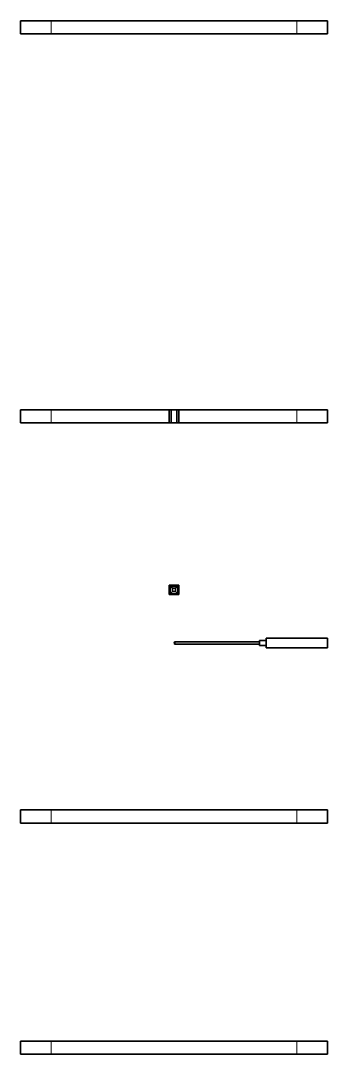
# Model space of a CAD drawing. Extents: x 317 to 941, y 143 to 776.
# Drawn here: x 559.5 to 629.5, y 477.7 to 713.5 of the extents above; entities that cross this region are included whole.
import ezdxf

# ---------------------------------------------------------------- set-up
doc = ezdxf.new("R2010")
doc.units = 0

msp = doc.modelspace()

# ---------------------------------------------------------------- linework, layer by layer
at = {"color": 7, "lineweight": 35, "ltscale": 0.175}
for p, q in [((566.5, 713.55), (559.5, 713.55)), ((629.5, 713.55), (622.5, 713.55)), ((566.5, 710.55), (559.5, 710.55)), ((629.5, 710.55), (622.5, 710.55)), ((566.5, 624.76), (559.5, 624.76)), ((629.5, 624.76), (622.5, 624.76)), ((566.5, 621.76), (559.5, 621.76)), ((629.5, 621.76), (622.5, 621.76)), ((566.5, 533.49), (559.5, 533.49)), ((629.5, 533.49), (622.5, 533.49)), ((566.5, 530.49), (559.5, 530.49)), ((629.5, 530.49), (622.5, 530.49)), ((559.5, 480.72), (566.5, 480.72)), ((622.5, 480.72), (629.5, 480.72)), ((559.5, 477.72), (566.5, 477.72)), ((622.5, 477.72), (629.5, 477.72))]:
    msp.add_line(p, q, dxfattribs=at)
at = {"color": 7, "lineweight": 35, "ltscale": 0.075}
for p, q in [((559.5, 713.55), (559.5, 710.55)), ((629.5, 713.55), (629.5, 710.55)), ((559.5, 624.76), (559.5, 621.76)), ((593.38, 624.76), (593.38, 621.76)), ((593.85, 624.76), (593.85, 621.76)), ((595.15, 624.76), (595.15, 621.76)), ((595.62, 624.76), (595.62, 621.76)), ((629.5, 624.76), (629.5, 621.76)), ((559.5, 530.49), (559.5, 533.49)), ((629.5, 530.49), (629.5, 533.49)), ((559.5, 480.72), (559.5, 477.72)), ((629.5, 480.72), (629.5, 477.72))]:
    msp.add_line(p, q, dxfattribs=at)
at = {"color": 7, "lineweight": 35}
for p, q in [((566.5, 713.55), (622.5, 713.55)), ((566.5, 710.55), (622.5, 710.55)), ((566.5, 624.76), (593.38, 624.76)), ((595.62, 624.76), (622.5, 624.76)), ((566.5, 621.76), (593.38, 621.76)), ((595.62, 621.76), (622.5, 621.76)), ((566.5, 533.49), (622.5, 533.49)), ((566.5, 530.49), (622.5, 530.49)), ((622.5, 480.72), (566.5, 480.72)), ((622.5, 477.72), (566.5, 477.72))]:
    msp.add_line(p, q, dxfattribs=at)
at = {"color": 7, "lineweight": 13, "ltscale": 0.075}
for p, q in [((566.5, 713.55), (566.5, 710.55)), ((622.5, 713.55), (622.5, 710.55)), ((566.5, 624.76), (566.5, 621.76)), ((622.5, 624.76), (622.5, 621.76)), ((566.5, 530.49), (566.5, 533.49)), ((622.5, 530.49), (622.5, 533.49)), ((566.5, 480.72), (566.5, 477.72)), ((622.5, 480.72), (622.5, 477.72))]:
    msp.add_line(p, q, dxfattribs=at)
at = {"color": 7, "lineweight": 35, "ltscale": 0.011874}
for p, q in [((593.38, 624.76), (593.85, 624.76)), ((595.62, 624.76), (595.15, 624.76)), ((593.38, 621.76), (593.85, 621.76)), ((595.62, 621.76), (595.15, 621.76))]:
    msp.add_line(p, q, dxfattribs=at)
at = {"color": 7, "lineweight": 35, "ltscale": 0.0325}
for p, q in [((595.15, 624.76), (593.85, 624.76)), ((595.15, 621.76), (593.85, 621.76))]:
    msp.add_line(p, q, dxfattribs=at)
at = {"color": 7, "lineweight": 35, "ltscale": 0.053749}
for p, q in [((593.42, 582.61), (593.42, 584.76)), ((595.58, 584.76), (595.58, 582.61)), ((615.55, 570.49), (615.55, 572.64)), ((629.5, 572.64), (629.5, 570.49))]:
    msp.add_line(p, q, dxfattribs=at)
at = {"color": 7, "lineweight": 35, "ltscale": 0.053751}
for p, q in [((593.42, 584.76), (595.58, 584.76)), ((595.58, 582.61), (593.42, 582.61))]:
    msp.add_line(p, q, dxfattribs=at)
at = {"color": 7, "lineweight": 35, "ltscale": 0.04375}
for p, q in [((593.62, 584.56), (593.62, 582.81)), ((595.38, 584.56), (593.62, 584.56)), ((593.62, 582.81), (595.38, 582.81)), ((595.38, 582.81), (595.38, 584.56))]:
    msp.add_line(p, q, dxfattribs=at)
at = {"color": 7, "lineweight": 35, "ltscale": 0.017678}
for p, q in [((593.62, 584.56), (594.12, 584.06)), ((593.62, 582.81), (594.12, 583.31)), ((595.38, 584.56), (594.88, 584.06)), ((595.38, 582.81), (594.88, 583.31))]:
    msp.add_line(p, q, dxfattribs=at)
at = {"color": 7, "lineweight": 35, "ltscale": 0.01875}
for p, q in [((594.88, 584.06), (594.12, 584.06)), ((594.12, 584.06), (594.12, 583.31)), ((594.12, 583.31), (594.88, 583.31)), ((594.88, 583.31), (594.88, 584.06))]:
    msp.add_line(p, q, dxfattribs=at)
at = {"color": 7, "lineweight": 13, "ltscale": 0.0075}
msp.add_line((594.8, 571.86), (594.8, 571.56), dxfattribs=at)
at = {"color": 7, "lineweight": 35, "ltscale": 0.479999}
for p, q in [((614, 571.86), (594.8, 571.86)), ((614, 571.26), (594.8, 571.26))]:
    msp.add_line(p, q, dxfattribs=at)
at = {"color": 7, "lineweight": 13, "ltscale": 0.007501}
msp.add_line((594.8, 571.56), (594.8, 571.26), dxfattribs=at)
at = {"color": 7, "lineweight": 35, "ltscale": 0.014999}
msp.add_line((614, 571.56), (614, 572.16), dxfattribs=at)
at = {"color": 7, "lineweight": 35, "ltscale": 0.03875}
for p, q in [((615.55, 572.16), (614, 572.16)), ((615.55, 570.96), (614, 570.96))]:
    msp.add_line(p, q, dxfattribs=at)
at = {"color": 7, "lineweight": 35, "ltscale": 0.015001}
msp.add_line((614, 570.96), (614, 571.56), dxfattribs=at)
at = {"color": 7, "lineweight": 35, "ltscale": 0.34875}
for p, q in [((629.5, 572.64), (615.55, 572.64)), ((629.5, 570.49), (615.55, 570.49))]:
    msp.add_line(p, q, dxfattribs=at)
at = {"color": 7, "lineweight": 35, "ltscale": 0.015045}
msp.add_line((621.53, 477.72), (620.93, 477.72), dxfattribs=at)
at = {"color": 7, "lineweight": 35, "ltscale": 0.015404}
msp.add_line((622.15, 477.72), (621.53, 477.72), dxfattribs=at)
at = {"color": 7, "lineweight": 35}
for start, end in [(90, 180), (180, 270)]:
    msp.add_arc((594.8, 571.56), 0.3, start, end, dxfattribs=at)

doc.saveas('drawing.dxf')
